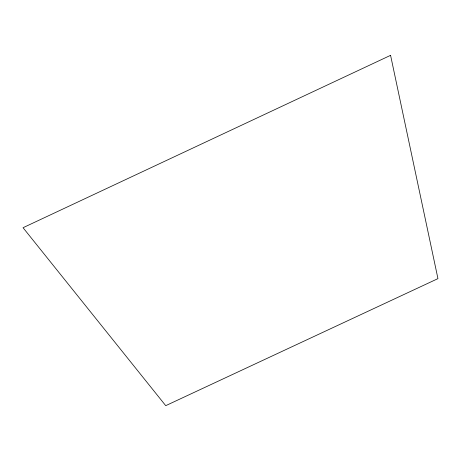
<?xml version="1.0" encoding="UTF-8"?>
<svg xmlns="http://www.w3.org/2000/svg" width="461" height="461" viewBox="0 0 461 461"><rect width="100%" height="100%" fill="white"/><g stroke="black" fill="none" stroke-linecap="round" stroke-linejoin="round"><path stroke-width="0.69" d="M390.576 55.337L23.05 227.711L165.73 405.663L437.95 278.628L390.576 55.337"/></g></svg>
